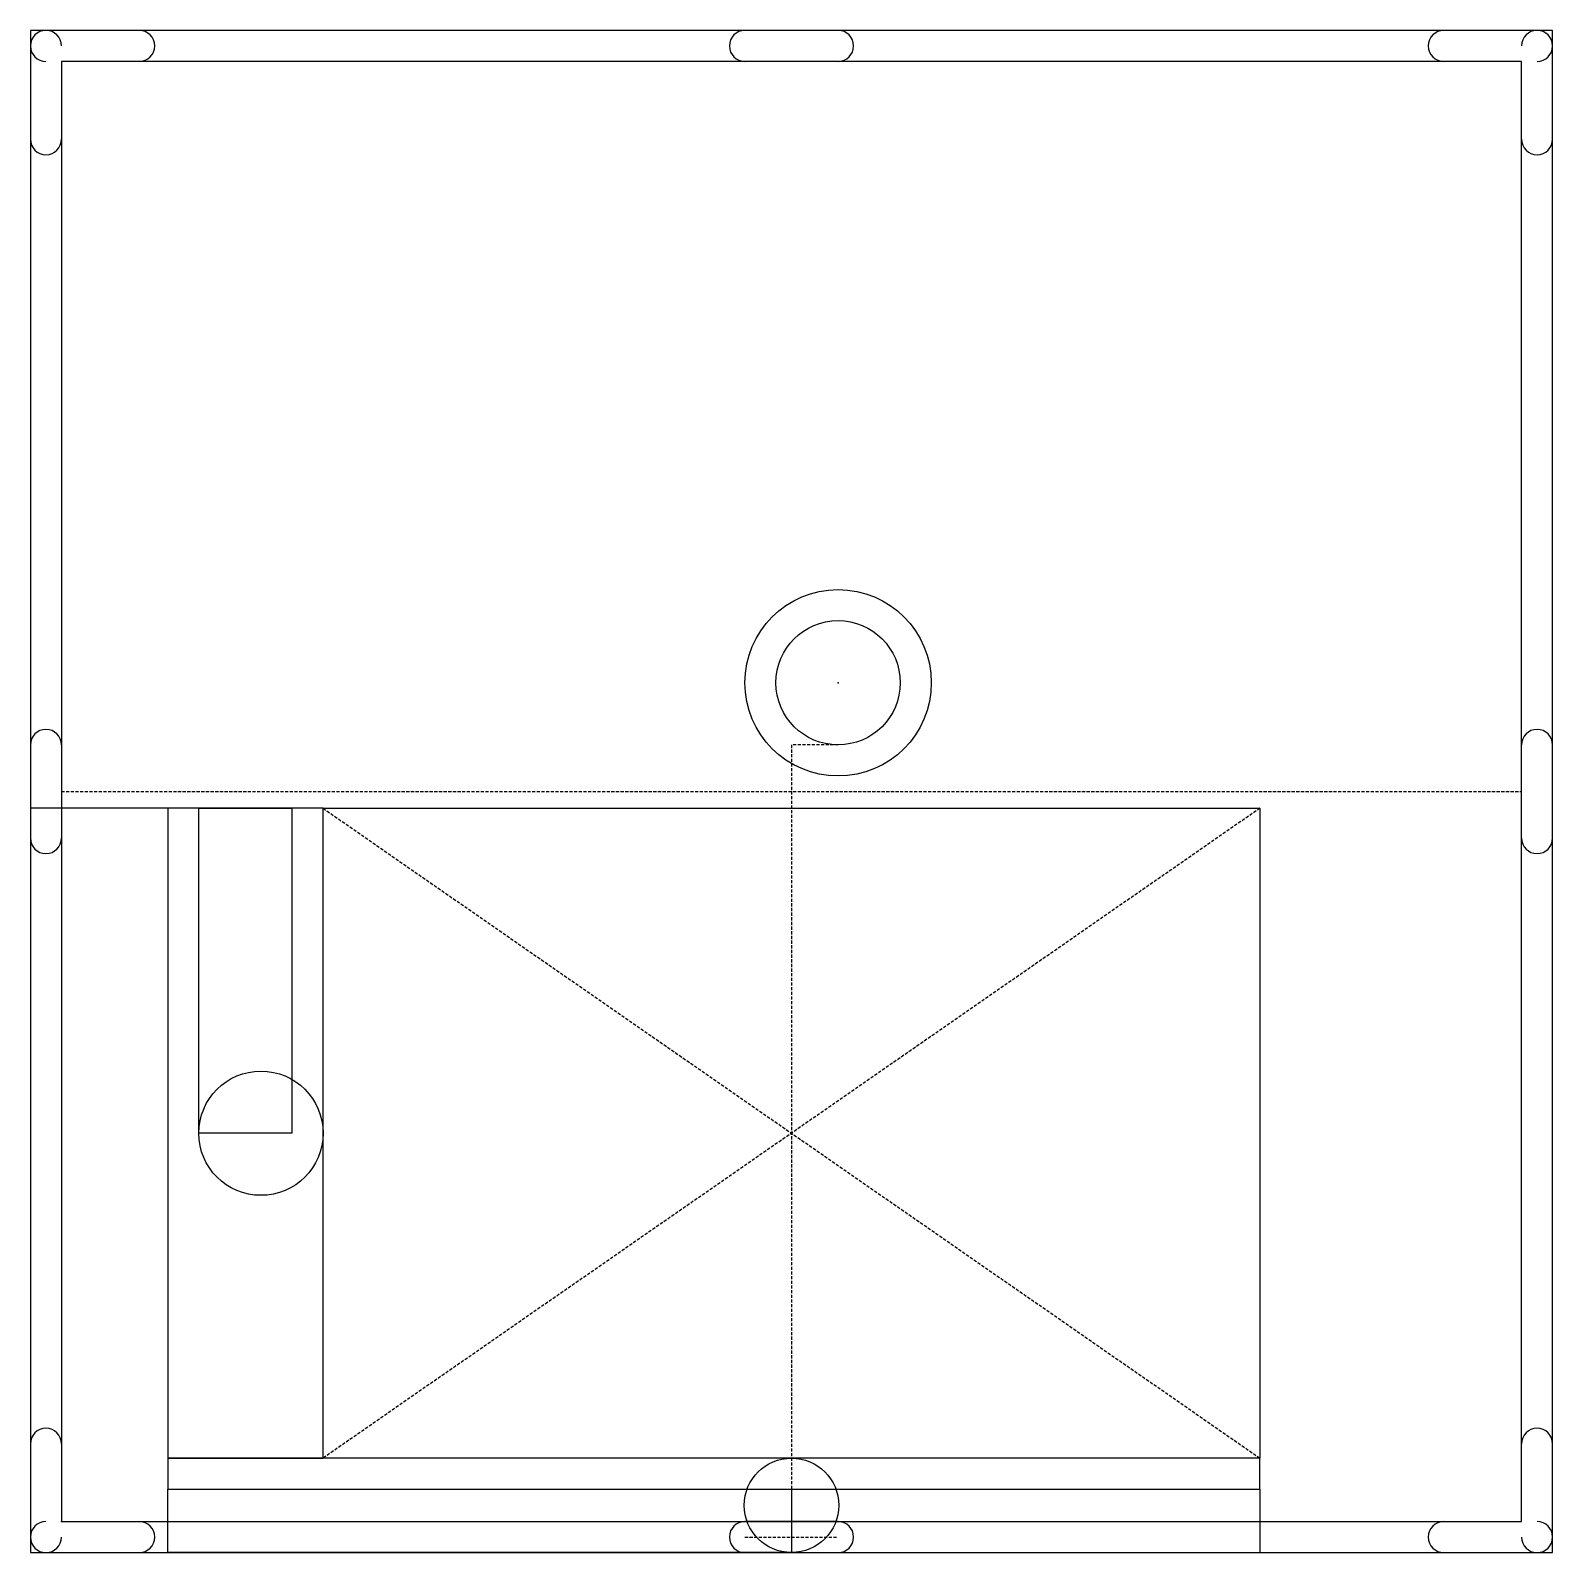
# Model space of a CAD drawing. Header units: millimetres. Extents: x -5 to 240, y -5 to 240.
import ezdxf

# ---------------------------------------------------------------- set-up
doc = ezdxf.new("R2010")
doc.units = ezdxf.units.MM
doc.linetypes.add('DASHED', pattern=[0.75, 0.5, -0.25])
doc.layers.get('0').update_dxf_attribs({"linetype": 'CONTINUOUS'})

msp = doc.modelspace()

# ---------------------------------------------------------------- linework, layer by layer
at = {"linetype": 'DASHED'}
for p, q in [((125, 125), (117.5, 125)), ((117.5, 125), (117.5, 0)), ((0, 117.5), (235, 117.5)), ((42.1, 114.8), (192.9, 10.2)), ((192.9, 114.8), (42.1, 10.2)), ((117.5, 0), (117.5, -5)), ((110, -2.5), (125, -2.5))]:
    msp.add_line(p, q, dxfattribs=at)
for p, q in [((17.1, 114.8), (-5, 114.8)), ((42.1, 114.8), (192.9, 114.8)), ((42.1, 10.2), (42.1, 114.8)), ((192.9, 114.8), (192.9, 10.2)), ((192.9, 10.2), (42.1, 10.2)), ((192.9, 5.2), (192.9, -5))]:
    msp.add_line(p, q)
for points in [[(-5, 240), (-5, -5), (240, -5), (240, 240)], [(0, 0), (235, 0), (235, 235), (0, 235)], [(42.1, 114.8), (17.1, 114.8), (17.1, 10.2), (42.1, 10.2)], [(37.1, 62.5), (22.1, 62.5), (22.1, 114.8), (37.1, 114.8)], [(117.5, -5), (17.1, -5), (17.1, 5.2), (192.9, 5.2), (192.9, 10.2), (17.1, 10.2), (17.1, 5.2), (117.5, 5.2)]]:
    msp.add_lwpolyline(points, close=True)
msp.add_lwpolyline([(110, -5), (125, -5, 1), (125, 0), (110, 0, 1)], format="xyb", close=True)
for centre, radius in [((125, 135), 15), ((125, 135), 10), ((32.1, 62.5), 10), ((117.5, 2.6), 7.6)]:
    msp.add_circle(centre, radius)
for centre, start, end in [((-2.5, 237.5), 90, 270), ((-2.5, 237.5), 0, 180), ((12.5, 237.5), -90, 90), ((110, 237.5), 90, 270), ((125, 237.5), -90, 90), ((222.5, 237.5), 90, 270), ((237.5, 237.5), 0, 180), ((237.5, 237.5), -90, 90), ((-2.5, 222.5), -180, 0), ((237.5, 222.5), -180, 0), ((-2.5, 125), 0, 180), ((237.5, 125), 0, 180), ((-2.5, 110), -180, 0), ((237.5, 110), -180, 0), ((-2.5, 12.5), 0, 180), ((237.5, 12.5), 0, 180), ((-2.5, -2.5), 90, 270), ((12.5, -2.5), -90, 90), ((222.5, -2.5), 90, 270), ((237.5, -2.5), -90, 90), ((-2.5, -2.5), -180, 0), ((237.5, -2.5), -180, 0)]:
    msp.add_arc(centre, 2.5, start, end)
for p in [(125, 135), (117.5, 117.5), (117.5, 62.5), (0, 0), (117.5, -2.5)]:
    msp.add_point(p)

doc.saveas('drawing.dxf')
